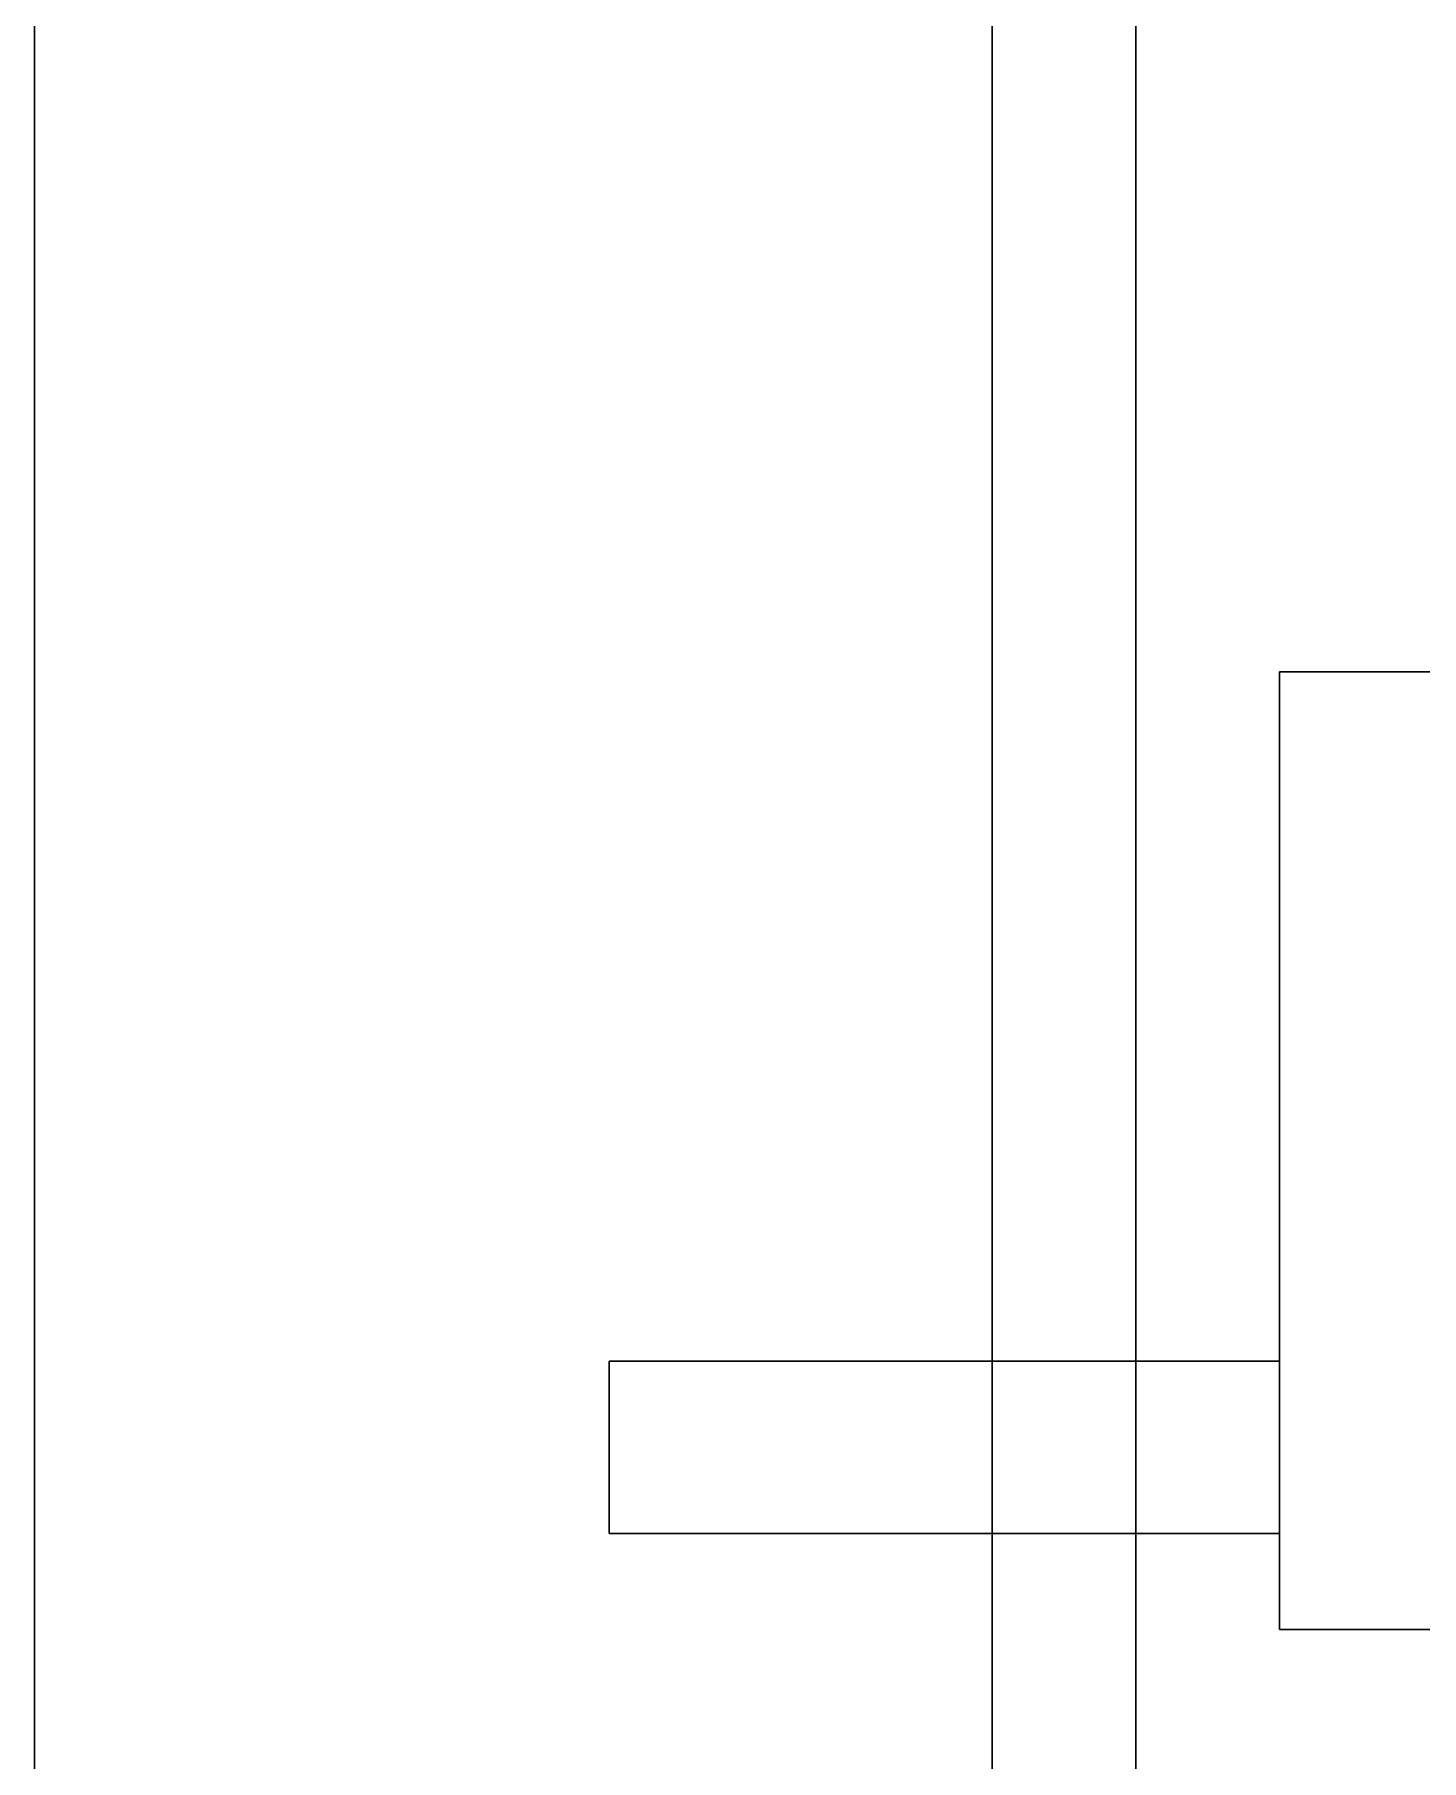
# Model space of a CAD drawing. Extents: x -100 to 2892, y -123 to 2616.
# Drawn here: x -100 to 44.8, y 1902.3 to 2082.6 of the extents above; entities that cross this region are included whole.
import ezdxf

# ---------------------------------------------------------------- set-up
doc = ezdxf.new("R2010")
doc.units = 0
for name, color, linetype in [('LAYER0', 7, 'CONTINUOUS'), ('LAYER1', 7, 'CONTINUOUS'), ('LAYER360', 9, 'CONTINUOUS'), ('LAYER361', 9, 'CONTINUOUS'), ('LAYER87', 7, 'CONTINUOUS')]:
    doc.layers.add(name, color=color, linetype=linetype)

msp = doc.modelspace()

# ---------------------------------------------------------------- linework, layer by layer
at = {"layer": 'LAYER0', "invisible_edges": 1}
for points in [[(2892.49, 2616, -5), (-100, -100.32, -5), (-100, 2616, -5), (2892.49, 2616, -5)], [(-100, -100.32, -5), (2892.49, 2616, -5), (2892.49, -100.32, -5), (-100, -100.32, -5)], [(-100, 2616), (-100, -100.32, -5), (-100, -100.32), (-100, 2616)], [(-100, -100.32, -5), (-100, 2616), (-100, 2616, -5), (-100, -100.32, -5)], [(2892.49, -100.32), (-100, 2616), (-100, -100.32), (2892.49, -100.32)], [(-100, 2616), (2892.49, -100.32), (2892.49, 2616), (-100, 2616)]]:
    msp.add_3dface(points, dxfattribs=at)
at = {"layer": 'LAYER1', "invisible_edges": 1}
for points in [[(0, 2516), (-100, -100.32), (-100, 2616), (0, 2516)], [(-100, 2616, 2593), (-100, -100.32), (-100, -100.32, 2593), (-100, 2616, 2593)], [(-100, -100.32), (-100, 2616, 2593), (-100, 2616), (-100, -100.32)], [(0, 0, 2593), (-100, 2616, 2593), (-100, -100.32, 2593), (0, 0, 2593)], [(-100, 2616, 2593), (0, 0, 2593), (0, 2516, 2593), (-100, 2616, 2593)], [(-100, -100.32), (0, 2516), (0, 0), (-100, -100.32)], [(0, 2516), (0, 0, 2593), (0, 0), (0, 2516)], [(0, 0, 2593), (0, 2516), (0, 2516, 2593), (0, 0, 2593)]]:
    msp.add_3dface(points, dxfattribs=at)
at = {"layer": 'LAYER360', "invisible_edges": 1}
for points in [[(30.00001, 2016), (30.00001, 1916, 2643), (30.00001, 2016, 2643), (30.00001, 2016)], [(30.00001, 1916, 2643), (30.00001, 2016), (30.00001, 1916), (30.00001, 1916, 2643)], [(48.00001, 2016, 2643), (30.00001, 1916, 2643), (48.00001, 1916, 2643), (48.00001, 2016, 2643)], [(30.00001, 1916, 2643), (48.00001, 2016, 2643), (30.00001, 2016, 2643), (30.00001, 1916, 2643)], [(30.00001, 2016), (48.00001, 1916), (30.00001, 1916), (30.00001, 2016)], [(48.00001, 1916), (30.00001, 2016), (48.00001, 2016), (48.00001, 1916)], [(48.00001, 2016, 2643), (30.00001, 2016), (30.00001, 2016, 2643), (48.00001, 2016, 2643)], [(30.00001, 2016), (48.00001, 2016, 2643), (48.00001, 2016), (30.00001, 2016)], [(48.00001, 1916), (30.00001, 1916, 2643), (30.00001, 1916), (48.00001, 1916)], [(30.00001, 1916, 2643), (48.00001, 1916), (48.00001, 1916, 2643), (30.00001, 1916, 2643)]]:
    msp.add_3dface(points, dxfattribs=at)
at = {"layer": 'LAYER361', "invisible_edges": 1}
for points in [[(-39.99999, 1944, 2643), (30.00001, 1926, 2643), (30.00001, 1944, 2643), (-39.99999, 1944, 2643)], [(30.00001, 1926, 2643), (-39.99999, 1944, 2643), (-39.99999, 1926, 2643), (30.00001, 1926, 2643)], [(-39.99999, 1926), (30.00001, 1944), (30.00001, 1926), (-39.99999, 1926)], [(30.00001, 1944), (-39.99999, 1926), (-39.99999, 1944), (30.00001, 1944)], [(-39.99999, 1944, 2643), (-39.99999, 1926), (-39.99999, 1926, 2643), (-39.99999, 1944, 2643)], [(-39.99999, 1926), (-39.99999, 1944, 2643), (-39.99999, 1944), (-39.99999, 1926)], [(30.00001, 1944), (-39.99999, 1944, 2643), (30.00001, 1944, 2643), (30.00001, 1944)], [(-39.99999, 1944, 2643), (30.00001, 1944), (-39.99999, 1944), (-39.99999, 1944, 2643)], [(30.00001, 1944), (30.00001, 1926, 2643), (30.00001, 1926), (30.00001, 1944)], [(30.00001, 1926, 2643), (30.00001, 1944), (30.00001, 1944, 2643), (30.00001, 1926, 2643)], [(-39.99999, 1926), (30.00001, 1926, 2643), (-39.99999, 1926, 2643), (-39.99999, 1926)], [(30.00001, 1926, 2643), (-39.99999, 1926), (30.00001, 1926), (30.00001, 1926, 2643)]]:
    msp.add_3dface(points, dxfattribs=at)
at = {"layer": 'LAYER87'}
for points, invisible_edges in [([(0, 2516), (15, 2501), (0, 0), (0, 2516)], 3), ([(0, 2516, 111), (0, 0), (0, 0, 111), (0, 2516, 111)], 1), ([(0, 0), (0, 2516, 111), (0, 2516), (0, 0)], 1), ([(15, 0, 111), (0, 2516, 111), (0, 0, 111), (15, 0, 111)], 1), ([(0, 2516, 111), (15, 0, 111), (15, 2501, 111), (0, 2516, 111)], 5), ([(15, 0), (0, 0), (15, 2501), (15, 0)], 2), ([(15, 2501), (15, 0, 111), (15, 0), (15, 2501)], 1), ([(15, 0, 111), (15, 2501), (15, 2501, 111), (15, 0, 111)], 1)]:
    msp.add_3dface(points, dxfattribs=dict(at, invisible_edges=invisible_edges))

doc.saveas('drawing.dxf')
